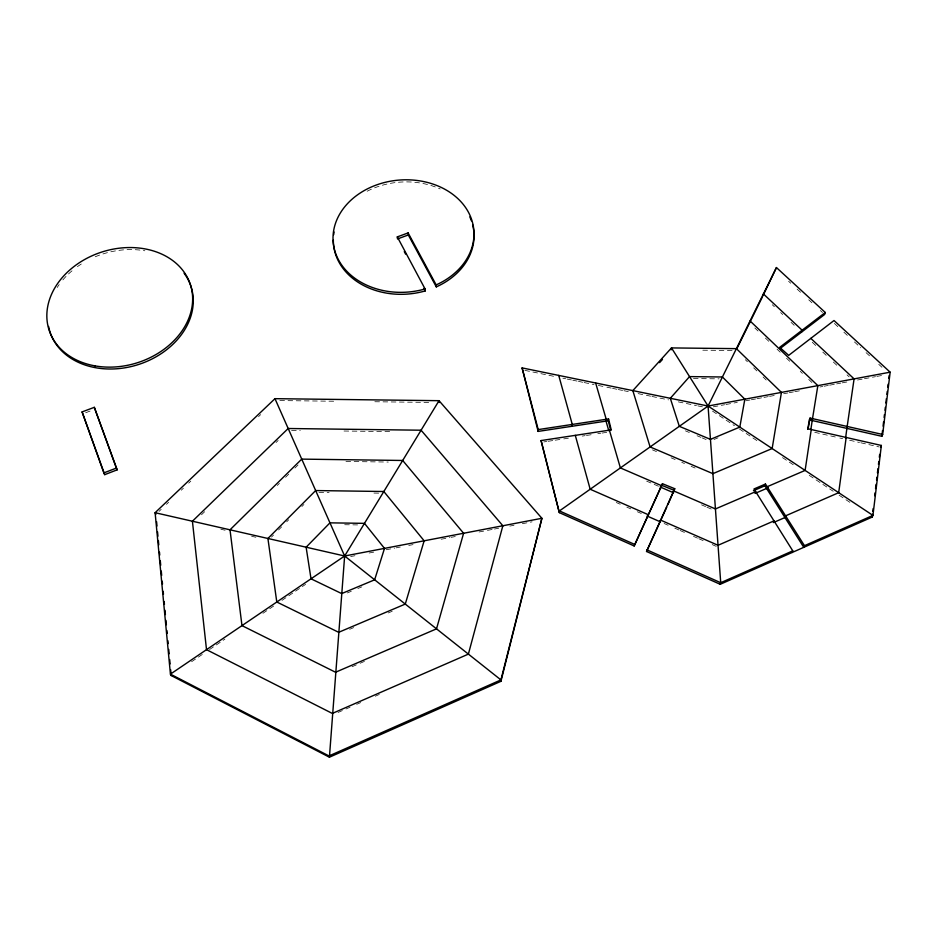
<?xml version="1.0" encoding="UTF-8"?>
<svg xmlns="http://www.w3.org/2000/svg" width="937" height="937" viewBox="0 0 937 937"><rect width="100%" height="100%" fill="white"/><g stroke="black" fill="none" stroke-linecap="round" stroke-linejoin="round"><path stroke-width="0.7" stroke-dasharray="4.68 3.51" d="M271.484 537.077L273.51 535.039M278.57 529.944L281.615 526.887M286.687 521.804L288.713 519.766M301.878 506.53L303.904 504.493M277.282 485.436L279.367 483.398M285.586 477.261L288.69 474.192M294.921 468.055L298.025 464.986M201.502 514.764L204.653 511.707M276.04 442.522L278.148 440.484M159.056 511.368L161.176 509.353M166.458 504.317L168.578 502.291M181.274 490.203L183.394 488.189M188.688 483.152L190.797 481.138M258.53 416.637L260.638 414.622M191.605 661.709L202.404 654.377M209.56 649.528L224.892 639.128M262.934 613.313L274.916 605.185M282.014 600.359L305.556 584.383M338.046 712.46L344.699 709.555M346.034 708.969L350.028 707.236M356.681 704.331L360.675 702.586M375.304 696.203L379.298 694.458M352.054 666.734L358.766 663.841M360.113 663.267L366.824 660.374M349.677 629.301L353.659 627.603M388.223 612.95L392.205 611.252M347.322 592.945L351.27 591.294M357.84 588.541L361.787 586.89M714.006 439.5L718 437.825M85.689 412.725L92.458 410.183M350.672 556.543L354.936 555.723M369.131 553.006L376.241 551.647M386.173 549.75L394.653 548.133M396.058 547.852L400.298 547.044M408.778 545.428L413.018 544.62M441.198 539.22L449.631 537.615M451.037 537.346L455.253 536.538M479.076 531.982L486.069 530.635M487.463 530.365L493.061 529.3M494.455 529.03L498.648 528.234M509.81 526.09L513.98 525.294M522.331 523.701L532.075 521.839M713.28 406.834L724.57 404.737M725.976 404.479L737.267 402.371M745.723 400.802L749.94 400.017M751.345 399.759L755.562 398.975M756.967 398.717L762.577 397.663M763.983 397.405L768.199 396.62M769.605 396.363L775.215 395.32M783.637 393.751L787.83 392.966M789.223 392.708L793.416 391.935M794.81 391.666L800.409 390.635M819.957 386.993L822.745 386.477M824.127 386.22L828.308 385.435M829.69 385.177L835.254 384.147M836.647 383.889L840.817 383.116M842.211 382.846L847.774 381.816M857.496 380.012L863.036 378.981M864.418 378.724L875.486 376.662M876.88 376.405L882.408 375.374M543.835 441.924L546.681 441.491M548.098 441.28L553.79 440.413M555.219 440.191L562.329 439.113M563.758 438.891L569.45 438.024M582.228 436.08L585.063 435.658M586.48 435.436L592.149 434.569M597.818 433.714L600.652 433.281M602.069 433.058L607.75 432.203M702.82 350.192L733.039 350.543M693.439 378.548L719.101 378.853M279.835 400.567L333.923 401.235M374.847 401.739L430.388 402.43M291.559 430.352L300.297 430.458M344.02 431.02L392.111 431.641M345.976 461.472L388.305 462.046M318.967 492.323L329.098 492.464M373.957 493.085L381.195 493.19M344.687 524.72L360.487 524.954M524.872 370.373L555.805 376.721M562.868 378.173L565.702 378.759M567.119 379.052L571.371 379.918M572.788 380.211L577.028 381.078M578.445 381.371L582.697 382.249M584.114 382.542L594.035 384.568M598.31 385.447L605.443 386.911M606.871 387.204L611.147 388.082M612.575 388.375L616.862 389.253M618.291 389.546L622.566 390.424M623.995 390.717L628.282 391.596M638.097 393.622L645.031 395.039M646.413 395.32L650.571 396.175M651.953 396.456L668.573 399.876M678.329 401.879L696.472 405.592M697.866 405.885L703.441 407.033M814.757 432.308L838.451 437.696M839.845 438.012L842.632 438.645M849.636 440.238L859.463 442.475M860.869 442.791L879.117 446.937M220.898 529.253L225.067 530.213M251.631 536.28L255.836 537.241M685.415 430.856L689.304 432.484M697.069 435.74L700.946 437.368M702.246 437.919L706.123 439.547M652.457 449.877L656.45 451.575M671.115 457.818L675.12 459.528M681.785 462.363L684.455 463.499M691.119 466.333L695.113 468.031M646.635 481.126L658.863 486.408M701.544 504.856L705.62 506.612M706.908 507.175L713.631 510.079M616.288 502.513L620.235 504.235M626.806 507.128L630.753 508.85M637.324 511.743L641.271 513.464M664.11 523.49L668.116 525.247M674.804 528.175L678.81 529.932M680.145 530.518L686.985 533.528M693.509 536.386L697.515 538.143M698.85 538.728L705.596 541.691M712.214 544.584L716.219 546.353M712.507 411.12L734.432 425.679M739.293 428.912L757.225 440.812M782.524 457.619L794.705 465.701M809.228 475.352L833.169 491.246M839.13 495.204L850.913 503.028M788.603 281.276L790.723 283.232M797.082 289.088L802.377 293.972M808.736 299.828L811.91 302.756M820.39 310.557L822.51 312.513M834.387 323.452L838.615 327.353M843.897 332.213L849.18 337.086M854.462 341.958L860.798 347.803M866.081 352.663L870.309 356.564M878.765 364.352L881.94 367.269M772.275 304.748L774.36 306.704M780.626 312.583L782.711 314.539M791.062 322.363L794.189 325.303M812.285 342.274L817.544 347.205M822.815 352.148L828.074 357.079M833.344 362.022L837.549 365.969M847.025 374.859L849.133 376.826M754.847 327.973L758.01 331.007M765.412 338.07L769.628 342.099M777.031 349.161L780.193 352.195M786.541 358.25L789.704 361.272M800.268 371.368L802.388 373.383M808.725 379.438L811.899 382.46M745.325 359.714L747.41 361.752M753.676 367.843L756.815 370.9M763.081 376.99L766.208 380.047M367.163 191.218A70.451 56.103 -4.8 0 1 440.179 188.958M57.192 287.495A74.07 58.071 -17.6 0 1 59.172 284.579M62.861 279.894A74.07 58.071 -17.6 0 1 73.414 269.669M77.42 266.635A74.07 58.071 -17.6 0 1 83.791 262.501M95.258 256.761A74.07 58.071 -17.6 0 1 144.86 250.776"/><path stroke-width="1.41" d="M608.535 418.944L611.24 429.884L541.071 440.566L559.319 512.621L634.173 545.966L662.459 483.726L674.745 488.704L646.542 551.483L720.225 584.301L872.113 517.107L872.944 515.409L708.067 406.037L522.096 367.901L538.131 431.407L608.3 420.772L608.535 418.944L538.213 429.591L538.131 431.407M559.319 512.621L541.071 440.566M439.16 402.535L439.02 400.685L344.64 556.004L329.414 757.201L500.932 681.316L541.902 518.29L439.02 400.685L274.974 398.67L155.109 512.703L170.429 674.136L171.213 675.554L329.414 757.201M572.12 426.253L572.273 424.438L558.733 375.421M634.478 544.327L559.448 510.923L708.067 406.037L776.445 267.549L825.286 312.489L779.689 347.358L788.696 355.381L834.012 320.524L890.15 372.188L882.666 434.475L810.072 418.078L808.104 428.83L881.354 445.45L872.944 515.409L804.461 545.697L803.77 547.337L764.885 485.788L765.459 484.042L804.461 545.697M606.005 421.123L606.227 419.296L595.651 382.987M872.113 517.107L872.464 514.249M872.804 511.403L873.143 508.557M874.689 495.72L875.029 492.874M875.545 488.599L876.06 484.324M876.575 480.037L876.927 477.191M877.43 472.916L877.946 468.641M878.461 464.365L878.812 461.508M879.328 457.233L879.667 454.386M807.694 429.31L809.404 419.917L881.846 436.291L882.537 430.505M883.064 426.159L883.591 421.826M884.106 417.48L884.458 414.587M884.985 410.254L885.324 407.361M885.852 403.015L886.367 398.682M886.894 394.336L887.245 391.443M887.761 387.11L888.112 384.217M888.815 378.431L889.154 375.526M845.549 438.317L847.107 426.815M846.17 437.474L838.697 492.686L785.581 515.842L784.948 517.54M810.915 429.123L812.426 419.073M811.243 429.544L805.106 470.409L767.157 486.725L766.571 488.458M671.15 349.841L671.501 347.92L736.412 348.646L781.435 392.404L772.147 448.542L712.916 473.653L650.102 446.949L632.838 390.612L671.501 347.92L708.067 406.037L720.717 582.72L720.225 584.301M647.854 516.357L648.17 514.659L590.181 489.243L575.295 435.354M661.206 487.427L661.557 485.682L620.388 467.914L609.39 430.165M634.173 545.966L662.459 483.726M660.105 521.733L660.456 520.047L718.035 545.287L773.997 520.89L773.388 522.577M673.352 492.675L673.726 490.941L715.435 508.943L755.679 491.656M667.929 504.563L674.745 488.704M749.565 322.925L750.068 320.969L817.849 385.634L812.203 420.549M762.882 295.94L763.409 293.949L802.119 330.211L801.498 332.155M776.445 267.549L763.503 294.675M825.286 312.489L824.63 314.469L780.228 348.435M809.404 419.917L810.072 418.078M792.116 552.502L792.772 550.862L753.992 488.962L765.459 484.042M846.896 428.385L854.087 378.888L810.821 338.362M881.846 436.291L882.666 434.475M646.542 551.483L666.734 507.198M880.522 447.254L881.354 445.45M736.541 349.314L762.249 297.216M659.578 362.631L662.471 359.433M500.932 681.316L500.932 679.911L344.64 556.004L170.429 674.136L328.992 755.936L500.932 679.911L541.902 518.29L344.64 556.004L155.109 512.703L155.882 514.39M792.772 550.862L720.717 582.72L646.87 549.843M773.739 522.424L785.78 517.177M755.023 493.424L768.387 487.673M753.442 490.695L764.885 485.788M103.855 472.904L116.352 468.09L117.184 469.835L104.721 474.649L103.855 472.904L82.093 411.917L94.309 407.326L117.184 469.835M408.122 232.915L408.309 234.964L397.511 238.935L397.3 236.885L408.122 232.915L436.173 284.895L436.302 286.886A70.451 56.103 -4.8 0 0 472.646 224.868M708.067 406.037L890.15 372.188M662.108 485.471L674.371 490.438M660.198 486.994L673.562 492.757M647.127 516.041L660.409 521.862M408.309 234.964L436.302 286.886M397.3 236.885L425.07 288.947L425.222 290.927A70.451 56.103 -4.8 0 1 333.326 240.095M404.269 251.62L405.616 254.15M423.875 288.397L425.222 290.927M82.093 411.917L104.721 474.649M274.974 398.67L344.64 556.004M94.309 407.326L116.352 468.09M605.571 419.624L608.804 430.751M522.096 367.901L538.213 429.591M608.3 420.772L610.666 430.341M156.573 521.651L156.983 526.008M157.533 531.818L157.955 536.163M158.365 540.52L158.775 544.877M159.466 552.139L159.747 555.044M160.297 560.853L160.719 565.21M161.269 571.02L161.679 575.365M162.23 581.174L162.511 584.079M163.202 591.341L163.471 594.245M164.162 601.507L164.444 604.412M164.994 610.221L165.404 614.567M165.966 620.376L166.376 624.733M166.927 630.542L167.208 633.447M167.899 640.709L168.168 643.614M168.719 649.423L169.14 653.78M169.691 659.578L170.101 663.935M170.651 669.744L171.213 675.554M333.677 234.695A70.451 56.103 -4.8 0 1 334.087 232.013M469.824 216.915A70.451 56.103 -4.8 0 1 471.416 220.839M425.07 288.947A70.58 56.161 -4.8 0 1 333.853 229.506A70.58 56.161 -4.8 0 1 444.571 189.11A70.58 56.161 -4.8 0 1 436.173 284.895M184.097 273.241A74.07 58.071 -17.6 0 1 144.017 362.549A74.07 58.071 -17.6 0 1 48.583 326.451M744.845 399.197L739.808 427.096L710.457 439.371L679.325 426.323L670.306 398.295L689.55 376.604L722.415 376.99L744.845 399.197M502.853 525.751L468.383 654.12L332.319 713.432L206.515 649.669L192.413 521.23L288.186 428.502L421.076 430.212L502.853 525.751M463.604 533.258L436.513 628.844L335.54 672.239L241.969 625.623L230.01 529.815L301.737 459.118L402.687 460.477L463.604 533.258M424.145 540.801L405.276 604.072L338.667 632.311L276.79 602.011L267.912 538.482L315.664 490.555L383.83 491.515L424.145 540.801M384.498 548.391L374.648 579.804L341.7 593.589L311.014 578.808L306.118 547.208L329.953 522.846L364.481 523.35L384.498 548.391M95.024 365.887A74.222 58.141 -17.6 0 0 191.499 288.596A74.222 58.141 -17.6 0 0 72.699 267.549A74.222 58.141 -17.6 0 0 95.024 365.887"/></g></svg>
